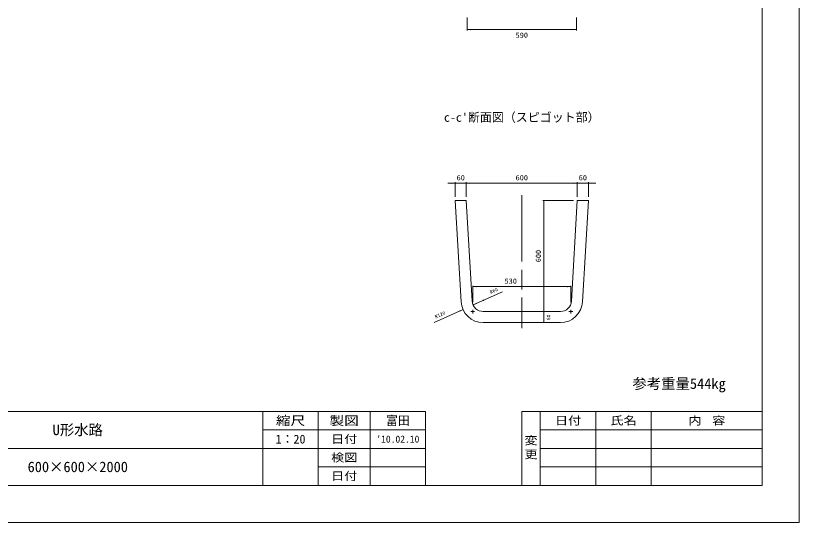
# Model space of a CAD drawing. Units: millimetres at full size. Extents: x 269 to 8669, y 200 to 6140.
# Drawn here: x 4434 to 8669, y 200 to 2940 of the extents above; entities that cross this region are included whole.
import ezdxf
from ezdxf.enums import TextEntityAlignment as Align

# ---------------------------------------------------------------- set-up
doc = ezdxf.new("R2010")
doc.units = ezdxf.units.MM
doc.header["$LTSCALE"] = 30
doc.linetypes.add('CHAIN', pattern=[18.5, 12, -1.5, 3.5, -1.5])
for name, color, linetype, lineweight in [('DEFPOINTS_4', 1, 'Continuous', 13), ('センター', 4, 'CHAIN', 15), ('全体文字', 7, 'Continuous', 13), ('図', 7, 'Continuous', 13), ('外枠', 7, 'Continuous', 13), ('寸法', 7, 'Continuous', 15)]:
    doc.layers.add(name, color=color, linetype=linetype, lineweight=lineweight)
doc.styles.add('HG正楷書体-PRO', font='')
doc.styles.add('ＭＳ ゴシック', font='')
doc.styles.get('HG正楷書体-PRO').set_extended_font_data('HG正楷書体-PRO')
doc.styles.get('ＭＳ ゴシック').set_extended_font_data('MS Gothic')

# ---------------------------------------------------------------- blocks, each defined once
blk = doc.blocks.new('filled_arrow')
at = {"color": 0, "linetype": 'Continuous', "lineweight": -2}
blk.add_solid([(7.5, 1.25), (0, 0), (7.5, -1.25)], dxfattribs=at)

msp = doc.modelspace()

# ---------------------------------------------------------------- linework, layer by layer
at = {"layer": 'DEFPOINTS_4'}
msp.add_lwpolyline([(269.38, 200.29), (8669.38, 200.29), (8669.38, 6140.29), (269.38, 6140.29)], close=True, dxfattribs=at)
at = {"layer": 'センター'}
for p, q in [((7169.38, 1970.29), (7169.38, 1250.29)), ((6914.38, 1340.29), (6894.38, 1340.29)), ((6904.38, 1350.29), (6904.38, 1330.29)), ((7424.38, 1340.29), (7444.38, 1340.29)), ((7434.38, 1350.29), (7434.38, 1330.29))]:
    msp.add_line(p, q, dxfattribs=at)
at = {"layer": '全体文字'}
for points in [[(3769.38, 600.29), (5769.38, 600.29), (5769.38, 800.29), (3769.38, 800.29)], [(5769.38, 800.29), (6069.38, 800.29), (6069.38, 700.29), (5769.38, 700.29)], [(6649.38, 700.29), (6349.38, 700.29), (6349.38, 800.29), (6649.38, 800.29)], [(7269.38, 400.29), (7169.38, 400.29), (7169.38, 800.29), (7269.38, 800.29)], [(7569.38, 700.29), (7269.38, 700.29), (7269.38, 800.29), (7569.38, 800.29)], [(7869.38, 700.29), (7569.38, 700.29), (7569.38, 800.29), (7869.38, 800.29)], [(7869.38, 700.29), (8469.38, 700.29), (8469.38, 800.29), (7869.38, 800.29)], [(5769.38, 600.29), (6069.38, 600.29), (6069.38, 700.29), (5769.38, 700.29)], [(6649.38, 600.29), (6349.38, 600.29), (6349.38, 700.29), (6649.38, 700.29)], [(7569.38, 600.29), (7269.38, 600.29), (7269.38, 700.29), (7569.38, 700.29)], [(7869.38, 600.29), (7569.38, 600.29), (7569.38, 700.29), (7869.38, 700.29)], [(7869.38, 600.29), (8469.38, 600.29), (8469.38, 700.29), (7869.38, 700.29)], [(3769.38, 400.29), (5769.38, 400.29), (5769.38, 600.29), (3769.38, 600.29)], [(6649.38, 500.29), (6349.38, 500.29), (6349.38, 600.29), (6649.38, 600.29)], [(7569.38, 500.29), (7269.38, 500.29), (7269.38, 600.29), (7569.38, 600.29)], [(7869.38, 500.29), (7569.38, 500.29), (7569.38, 600.29), (7869.38, 600.29)], [(7869.38, 500.29), (8469.38, 500.29), (8469.38, 600.29), (7869.38, 600.29)], [(6649.38, 400.29), (6349.38, 400.29), (6349.38, 500.29), (6649.38, 500.29)], [(7569.38, 400.29), (7269.38, 400.29), (7269.38, 500.29), (7569.38, 500.29)], [(7869.38, 400.29), (7569.38, 400.29), (7569.38, 500.29), (7869.38, 500.29)], [(7869.38, 400.29), (8469.38, 400.29), (8469.38, 500.29), (7869.38, 500.29)]]:
    msp.add_lwpolyline(points, close=True, dxfattribs=at)
at = {"layer": '図'}
for p, q in [((6869.38, 1940.29), (6809.38, 1940.29)), ((6809.38, 1940.29), (6841.29, 1393.3)), ((6869.38, 1940.29), (6901.09, 1396.79)), ((7469.38, 1940.29), (7437.68, 1396.79)), ((7469.38, 1940.29), (7529.38, 1940.29)), ((7529.38, 1940.29), (7497.47, 1393.3)), ((7169.38, 1340.29), (6960.98, 1340.29)), ((7169.38, 1340.29), (7377.78, 1340.29)), ((7169.38, 1280.29), (6961.09, 1280.29)), ((7169.38, 1280.29), (7377.68, 1280.29))]:
    msp.add_line(p, q, dxfattribs=at)
for centre, radius, start, end in [((6961.09, 1400.29), 120, 183.33847, 270), ((6960.98, 1400.29), 60, 183.33847, 270), ((7377.68, 1400.29), 120, 270, 356.66153), ((7377.78, 1400.29), 60, 270, 356.66153)]:
    msp.add_arc(centre, radius, start, end, dxfattribs=at)
at = {"layer": '外枠'}
for points in [[(669.38, 400.29), (8469.38, 400.29), (8469.38, 5940.29), (669.38, 5940.29)], [(6349.38, 800.29), (6069.38, 800.29), (6069.38, 700.29), (6349.38, 700.29)], [(6349.38, 700.29), (6069.38, 700.29), (6069.38, 600.29), (6349.38, 600.29)], [(6349.38, 600.29), (6069.38, 600.29), (6069.38, 500.29), (6349.38, 500.29)], [(6349.38, 500.29), (6069.38, 500.29), (6069.38, 400.29), (6349.38, 400.29)]]:
    msp.add_lwpolyline(points, close=True, dxfattribs=at)
at = {"layer": '寸法'}
for p, q in [((6874.38, 2930.29), (6874.38, 2859.8)), ((7464.38, 2930.29), (7464.38, 2859.8)), ((6874.38, 2864.8), (7464.38, 2864.8)), ((6909.38, 2033.98), (6769.38, 2033.98)), ((6809.38, 1960.29), (6809.38, 2038.98)), ((6869.38, 1960.29), (6869.38, 2038.98)), ((6869.38, 1960.29), (6869.38, 2038.98)), ((6869.38, 2033.98), (7469.38, 2033.98)), ((7429.38, 2033.98), (7569.38, 2033.98)), ((7469.38, 1960.29), (7469.38, 2038.98)), ((7469.38, 1960.29), (7469.38, 2038.98)), ((7529.38, 1960.29), (7529.38, 2038.98)), ((7449.38, 1940.29), (7283.43, 1940.29)), ((7288.43, 1940.29), (7288.43, 1340.29)), ((6904.38, 1390.29), (6904.38, 1479.85)), ((6904.38, 1474.85), (7434.38, 1474.85)), ((7064.79, 1446.19), (6906.11, 1376.02)), ((7434.38, 1390.29), (7434.38, 1479.85)), ((6958.59, 1400.29), (6963.59, 1400.29)), ((6961.09, 1397.79), (6961.09, 1402.79)), ((6695.47, 1280.8), (6851.65, 1351.06)), ((7189.38, 1340.29), (7293.43, 1340.29)), ((7189.38, 1340.29), (7293.43, 1340.29)), ((7288.43, 1340.29), (7288.43, 1280.29)), ((7189.38, 1280.29), (7293.43, 1280.29))]:
    msp.add_line(p, q, dxfattribs=at)

# ---------------------------------------------------------------- block references
at = {"layer": '寸法', "xscale": 2.67, "yscale": 2.67}
for p in [(6874.38, 2864.8), (6869.38, 2033.98), (6869.38, 2033.98), (7529.38, 2033.98), (6904.38, 1474.85)]:
    msp.add_blockref('filled_arrow', p, dxfattribs=at)
at = {"layer": '寸法'}
for p, xscale, yscale, rotation in [((7464.38, 2864.8), 2.67, 2.67, 180), ((6809.38, 2033.98), 2.67, 2.67, 180), ((7469.38, 2033.98), 2.67, 2.67, 180), ((7469.38, 2033.98), 2.67, 2.67, 180), ((7288.43, 1940.29), 2.67, 2.67, 270), ((7434.38, 1474.85), 2.67, 2.67, 180), ((6906.11, 1376.02), 2.67, 2.67, 23.9), ((7288.43, 1340.29), 2.67, 2.67, 90), ((6851.65, 1351.06), 2.67, 2.67, 204.2), ((7288.43, 1340.29), 2, 2, 270), ((7288.43, 1280.29), 2, 2, 90)]:
    msp.add_blockref('filled_arrow', p, dxfattribs=dict(at, xscale=xscale, yscale=yscale, rotation=rotation))

# ---------------------------------------------------------------- texts
at = {"layer": '全体文字', "style": 'ＭＳ ゴシック'}
for s, height, p in [('富田', 47.47, (6499.38, 750.29)), ('U形水路', 56.96, (4769.38, 700.29)), ('1：20', 47.47, (5919.38, 650.29)), ("'10.02.10", 37.98, (6499.38, 650.29)), ('600×600×2000', 56.96, (4769.38, 500.29))]:
    msp.add_text(s, height=height, dxfattribs=at).set_placement(p, align=Align.MIDDLE_CENTER)
at = {"layer": '全体文字', "style": 'HG正楷書体-PRO', "width": 1.2}
for s, p in [('日付', (7419.38, 750.29)), ('氏名', (7719.38, 750.29)), ('内   容', (8169.38, 750.29)), ('日付', (6209.38, 650.29)), ('検図', (6209.38, 550.29)), ('日付', (6209.38, 450.29))]:
    msp.add_text(s, height=43.26, dxfattribs=at).set_placement(p, align=Align.MIDDLE_CENTER)
for s, p in [('変', (7183.76, 608.54)), ('更', (7183.76, 533.04))]:
    msp.add_text(s, height=43.26, dxfattribs=at).set_placement(p, align=Align.BOTTOM_LEFT)
at = {"layer": '外枠', "style": 'HG正楷書体-PRO', "width": 1.2}
for s, p in [('縮尺', (5919.38, 750.29)), ('製図', (6209.38, 750.29))]:
    msp.add_text(s, height=48.45, dxfattribs=at).set_placement(p, align=Align.MIDDLE_CENTER)
at = {"layer": '寸法', "style": 'ＭＳ ゴシック'}
for s, height, p in [('590', 28.48, (7169.38, 2834.8)), ("c-c'断面図（スピゴット部）", 47.47, (7169.38, 2390.29)), ('60', 28.48, (6839.38, 2063.98)), ('600', 28.48, (7169.38, 2063.98)), ('60', 28.48, (7499.38, 2063.98)), ('530', 28.48, (7109.59, 1504.85)), ('参考重量544kg', 56.96, (8019.38, 950.29))]:
    msp.add_text(s, height=height, dxfattribs=at).set_placement(p, align=Align.MIDDLE_CENTER)
for s, height, rotation, p in [('600', 28.48, 90, (7258.43, 1640.29)), ('R60', 18.99, 23.856, (7018.1, 1452.88)), ('R120', 18.99, 24.221, (6727.77, 1322.74)), ('60', 18.99, 90, (7313.43, 1308.79))]:
    msp.add_text(s, height=height, rotation=rotation, dxfattribs=at).set_placement(p, align=Align.MIDDLE_CENTER)

doc.saveas('drawing.dxf')
